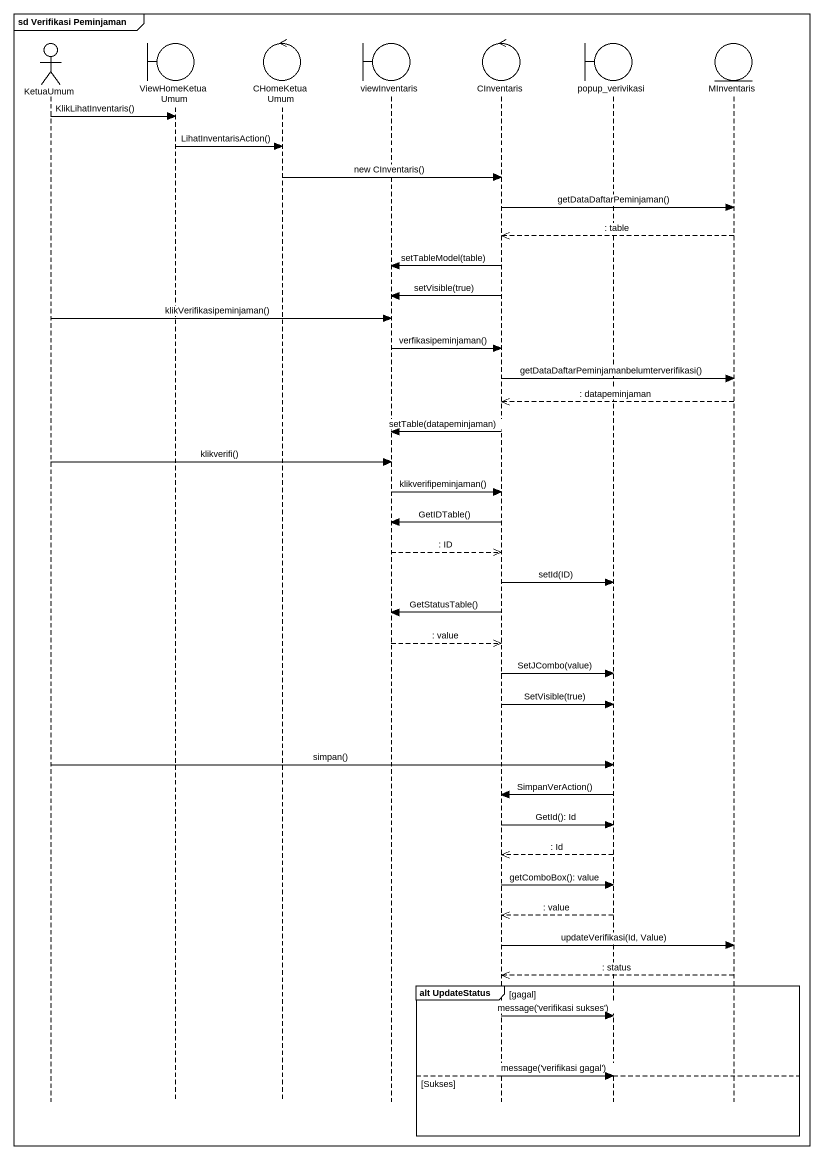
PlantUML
@startuml
mainframe sd Verifikasi Peminjaman
hide footbox
actor KetuaUmum
boundary ViewHomeKetuaUmum
control CHomeKetuaUmum
boundary viewInventaris
control CInventaris
boundary popup_verivikasi
entity MInventaris

KetuaUmum -> ViewHomeKetuaUmum : KlikLihatInventaris()
ViewHomeKetuaUmum -> CHomeKetuaUmum : LihatInventarisAction()
CHomeKetuaUmum -> CInventaris : new CInventaris()
CInventaris -> MInventaris : getDataDaftarPeminjaman()
MInventaris -->> CInventaris : : table
CInventaris -> viewInventaris : setTableModel(table)
CInventaris -> viewInventaris : setVisible(true)
KetuaUmum -> viewInventaris : klikVerifikasipeminjaman()
viewInventaris -> CInventaris : verfikasipeminjaman()
CInventaris -> MInventaris : getDataDaftarPeminjamanbelumterverifikasi()
MInventaris -->> CInventaris : : datapeminjaman
CInventaris -> viewInventaris : setTable(datapeminjaman)
KetuaUmum -> viewInventaris : klikverifi()
viewInventaris -> CInventaris : klikverifipeminjaman()
CInventaris -> viewInventaris : GetIDTable()
viewInventaris -->> CInventaris : : ID
CInventaris -> popup_verivikasi : setId(ID)
CInventaris -> viewInventaris : GetStatusTable()
viewInventaris -->> CInventaris : : value
CInventaris -> popup_verivikasi : SetJCombo(value)
CInventaris -> popup_verivikasi : SetVisible(true)
KetuaUmum -> popup_verivikasi : simpan()
popup_verivikasi -> CInventaris : SimpanVerAction()
CInventaris -> popup_verivikasi : GetId(): Id
popup_verivikasi -->> CInventaris : : Id
CInventaris -> popup_verivikasi : getComboBox(): value
popup_verivikasi -->> CInventaris : : value
CInventaris -> MInventaris : updateVerifikasi(Id, Value)
MInventaris -->> CInventaris : : status
group alt UpdateStatus [gagal]
  CInventaris -> popup_verivikasi : message('verifikasi sukses')
else Sukses
  CInventaris -> popup_verivikasi : message('verifikasi gagal')
end
@enduml
